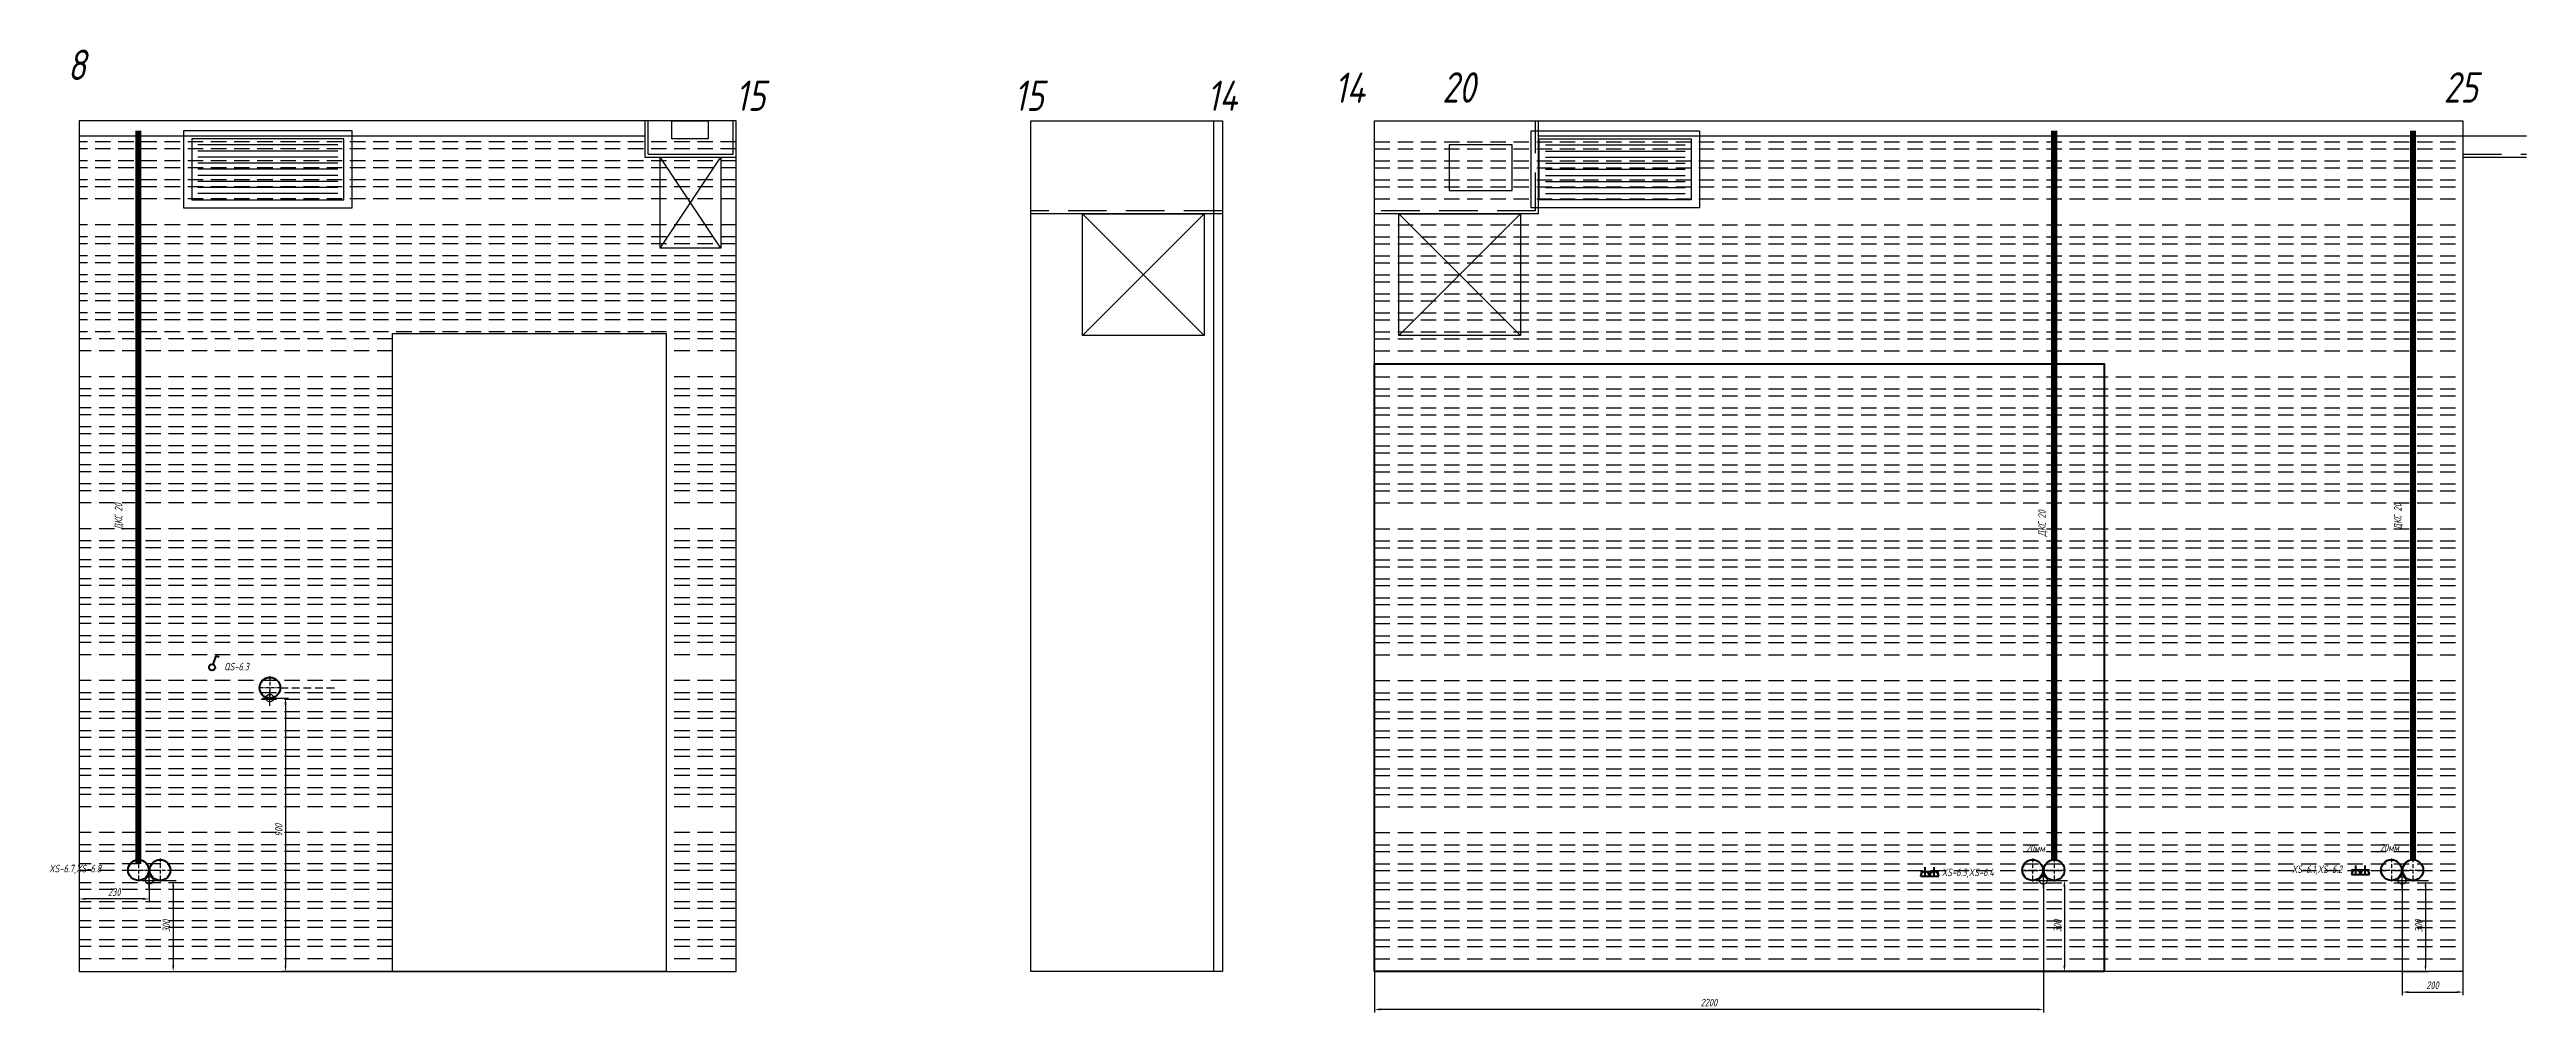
# Model space of a CAD drawing. Header units: millimetres. Extents: x -40374 to 56557, y -58468 to -14063.
# Drawn here: x 2055 to 10202, y -44534 to -41366 of the extents above; entities that cross this region are included whole.
import ezdxf
from ezdxf.enums import TextEntityAlignment as Align

# ---------------------------------------------------------------- set-up
doc = ezdxf.new("R2010")
doc.units = ezdxf.units.MM
doc.header["$PDMODE"] = 34
doc.header["$PDSIZE"] = 25
doc.linetypes.add('ACAD_ISO10W100', pattern=[18.5, 12, -3, 0.5, -3])
doc.linetypes.add('DASHED', pattern=[19.05, 12.7, -6.35])
for name, color, linetype in [('01 Черновое', 7, 'Continuous'), ('02 ОВиК', 7, 'Continuous'), ('02 ЭОМ и СС', 7, 'Continuous'), ('03 Потолок', 7, 'Continuous'), ('04 Лючки', 7, 'Continuous'), ('04 Мебель', 5, 'Continuous'), ('10 Перегородки', 7, 'Continuous'), ('11 Привязка размеры', 7, 'Continuous')]:
    doc.layers.add(name, color=color, linetype=linetype)
doc.layers.add('100 noprint', color=1, linetype='Continuous', plot=False)
doc.styles.get("Standard").update_dxf_attribs({"font": 'Ubuntu-R.ttf'})
doc.styles.add('ГОСТ-ISOCPEUR', font='isocpeui.ttf', dxfattribs={"width": 0.8})
doc.dimstyles.new('ISO-25', dxfattribs={"dimtxt": 2.5, "dimasz": 2.5, "dimexe": 1.25, "dimexo": 0.625, "dimtad": 1, "dimtxsty": 'Standard', "dimcen": 2.5, "dimadec": 0, "dimazin": 0, "dimtfac": 1, "dimtmove": 0, "dimatfit": 3, "dimfxl": 1, "dimarcsym": 0})

# ---------------------------------------------------------------- blocks, each defined once
blk = doc.blocks.new('АП 500х200')
at = {"color": 0, "lineweight": -2}
for p, q in [((-507, 207), (-47, 207)), ((-507, 187), (-47, 187)), ((-507, 167), (-47, 167)), ((-507, 147), (-47, 147)), ((-507, 127), (-47, 127)), ((-507, 107), (-47, 107)), ((-507, 87), (-47, 87)), ((-507, 67), (-47, 67)), ((-507, 47), (-47, 47))]:
    blk.add_line(p, q, dxfattribs=at)
for points in [[(-554, 0), (-554, 254), (0, 254), (0, 0)], [(-527, 27), (-527, 227), (-27, 227), (-27, 27)]]:
    blk.add_lwpolyline(points, close=True, dxfattribs=at)
blk = doc.blocks.new('кнопка 1')
at = {"color": 0, "lineweight": -2}
for p, q in [((0.35, 0.94), (1.39, 3.78)), ((1.39, 3.78), (2.34, 3.45))]:
    blk.add_line(p, q, dxfattribs=at)
blk.add_circle((0, 0), 1, dxfattribs=at)
blk = doc.blocks.new('розетка скрытая трехполюсная')
at = {"color": 0, "lineweight": -2}
for p, q in [((-1.5, 1.5), (1.5, 1.5)), ((-1.5, 0), (1.5, 0)), ((0, 0), (0, 3))]:
    blk.add_line(p, q, dxfattribs=at)
blk.add_arc((0, 0), 1.5, 0, 180, dxfattribs=at)
blk = doc.blocks.new('*D885')
at = {"layer": '11 Привязка размеры', "color": 0, "lineweight": -2}
for p, q in [((2152.8, -44099.7), (2152.8, -44170.5)), ((2382.8, -44099.7), (2382.8, -44170.5)), ((2362.8, -44160.5), (2172.8, -44160.5))]:
    blk.add_line(p, q, dxfattribs=at)
at = {"layer": '11 Привязка размеры', "color": 0}
for points in [[(2172.8, -44157.2), (2172.8, -44163.9), (2152.8, -44160.5)], [(2362.8, -44163.9), (2362.8, -44157.2), (2382.8, -44160.5)]]:
    blk.add_solid(points, dxfattribs=at)
at = {"layer": 'Defpoints', "color": 0}
for p in [(2152.8, -44099.7), (2382.8, -44099.7), (2152.8, -44160.5)]:
    blk.add_point(p, dxfattribs=at)
at = {"layer": '11 Привязка размеры', "color": 0, "insert": (2267.8, -44138), "char_height": 25, "attachment_point": 5, "style": 'ГОСТ-ISOCPEUR'}
blk.add_mtext('230', dxfattribs=at)
blk = doc.blocks.new('*D887')
at = {"layer": '11 Привязка размеры', "color": 0, "lineweight": -2}
for p, q in [((2779.8, -43499.7), (2840.9, -43499.7)), ((2830.9, -43519.7), (2830.9, -44379.7)), ((3182.8, -44399.7), (2820.9, -44399.7))]:
    blk.add_line(p, q, dxfattribs=at)
at = {"layer": '11 Привязка размеры', "color": 0}
for points in [[(2834.3, -43519.7), (2827.6, -43519.7), (2830.9, -43499.7)], [(2827.6, -44379.7), (2834.3, -44379.7), (2830.9, -44399.7)]]:
    blk.add_solid(points, dxfattribs=at)
at = {"layer": 'Defpoints', "color": 0}
for p in [(2779.8, -43499.7), (2830.9, -44399.7), (3182.8, -44399.7)]:
    blk.add_point(p, dxfattribs=at)
at = {"layer": '11 Привязка размеры', "color": 0, "insert": (2808.4, -43934.5), "char_height": 25, "attachment_point": 5, "rotation": 90, "style": 'ГОСТ-ISOCPEUR'}
blk.add_mtext('900', dxfattribs=at)
blk = doc.blocks.new('*D888')
at = {"layer": '11 Привязка размеры', "color": 0, "lineweight": -2}
for p, q in [((2382.8, -44099.7), (2471.6, -44099.7)), ((2461.6, -44119.7), (2461.6, -44379.7)), ((2383.4, -44399.7), (2471.6, -44399.7))]:
    blk.add_line(p, q, dxfattribs=at)
at = {"layer": '11 Привязка размеры', "color": 0}
for points in [[(2465, -44119.7), (2458.3, -44119.7), (2461.6, -44099.7)], [(2458.3, -44379.7), (2465, -44379.7), (2461.6, -44399.7)]]:
    blk.add_solid(points, dxfattribs=at)
at = {"layer": 'Defpoints', "color": 0}
for p in [(2382.8, -44099.7), (2383.4, -44399.7), (2461.6, -44399.7)]:
    blk.add_point(p, dxfattribs=at)
at = {"layer": '11 Привязка размеры', "color": 0, "insert": (2439.1, -44249.7), "char_height": 25, "attachment_point": 5, "rotation": 90, "style": 'ГОСТ-ISOCPEUR'}
blk.add_mtext('300', dxfattribs=at)
blk = doc.blocks.new('*D889')
at = {"layer": '11 Привязка размеры', "color": 0, "lineweight": -2}
for p, q in [((9792.8, -44099.7), (9879.7, -44099.7)), ((9869.7, -44119.7), (9869.7, -44379.7)), ((9792.8, -44399.7), (9879.7, -44399.7))]:
    blk.add_line(p, q, dxfattribs=at)
at = {"layer": '11 Привязка размеры', "color": 0}
for points in [[(9873.1, -44119.7), (9866.4, -44119.7), (9869.7, -44099.7)], [(9866.4, -44379.7), (9873.1, -44379.7), (9869.7, -44399.7)]]:
    blk.add_solid(points, dxfattribs=at)
at = {"layer": 'Defpoints', "color": 0}
for p in [(9792.8, -44099.7), (9792.8, -44399.7), (9869.7, -44399.7)]:
    blk.add_point(p, dxfattribs=at)
at = {"layer": '11 Привязка размеры', "color": 0, "insert": (9847.2, -44249.7), "char_height": 25, "attachment_point": 5, "rotation": 90, "style": 'ГОСТ-ISOCPEUR'}
blk.add_mtext('300', dxfattribs=at)
blk = doc.blocks.new('*D890')
at = {"layer": '11 Привязка размеры', "color": 0, "lineweight": -2}
for p, q in [((8612.8, -44099.7), (8691.9, -44099.7)), ((8681.9, -44119.7), (8681.9, -44379.7)), ((8612.8, -44399.7), (8691.9, -44399.7))]:
    blk.add_line(p, q, dxfattribs=at)
at = {"layer": '11 Привязка размеры', "color": 0}
for points in [[(8685.3, -44119.7), (8678.6, -44119.7), (8681.9, -44099.7)], [(8678.6, -44379.7), (8685.3, -44379.7), (8681.9, -44399.7)]]:
    blk.add_solid(points, dxfattribs=at)
at = {"layer": 'Defpoints', "color": 0}
for p in [(8612.8, -44099.7), (8612.8, -44399.7), (8681.9, -44399.7)]:
    blk.add_point(p, dxfattribs=at)
at = {"layer": '11 Привязка размеры', "color": 0, "insert": (8659.4, -44249.7), "char_height": 25, "attachment_point": 5, "rotation": 90, "style": 'ГОСТ-ISOCPEUR'}
blk.add_mtext('300', dxfattribs=at)
blk = doc.blocks.new('*D891')
at = {"layer": '11 Привязка размеры', "color": 0, "lineweight": -2}
for p, q in [((9792.8, -44099.7), (9792.8, -44477)), ((9992.8, -44399.7), (9992.8, -44477)), ((9812.8, -44467), (9972.8, -44467))]:
    blk.add_line(p, q, dxfattribs=at)
at = {"layer": '11 Привязка размеры', "color": 0}
for points in [[(9812.8, -44463.6), (9812.8, -44470.3), (9792.8, -44467)], [(9972.8, -44470.3), (9972.8, -44463.6), (9992.8, -44467)]]:
    blk.add_solid(points, dxfattribs=at)
at = {"layer": 'Defpoints', "color": 0}
for p in [(9792.8, -44099.7), (9992.8, -44399.7), (9992.8, -44467)]:
    blk.add_point(p, dxfattribs=at)
at = {"layer": '11 Привязка размеры', "color": 0, "insert": (9892.8, -44444.5), "char_height": 25, "attachment_point": 5, "style": 'ГОСТ-ISOCPEUR'}
blk.add_mtext('200', dxfattribs=at)
blk = doc.blocks.new('*D892')
at = {"layer": '11 Привязка размеры', "color": 0, "lineweight": -2}
for p, q in [((8612.8, -44099.7), (8612.8, -44534.1)), ((6412.8, -44399.7), (6412.8, -44534.1)), ((8592.8, -44524.1), (6432.8, -44524.1))]:
    blk.add_line(p, q, dxfattribs=at)
at = {"layer": '11 Привязка размеры', "color": 0}
for points in [[(6432.8, -44520.8), (6432.8, -44527.5), (6412.8, -44524.1)], [(8592.8, -44527.5), (8592.8, -44520.8), (8612.8, -44524.1)]]:
    blk.add_solid(points, dxfattribs=at)
at = {"layer": 'Defpoints', "color": 0}
for p in [(8612.8, -44099.7), (6412.8, -44399.7), (6412.8, -44524.1)]:
    blk.add_point(p, dxfattribs=at)
at = {"layer": '11 Привязка размеры', "color": 0, "insert": (7512.8, -44501.6), "char_height": 25, "attachment_point": 5, "style": 'ГОСТ-ISOCPEUR'}
blk.add_mtext('2200', dxfattribs=at)

msp = doc.modelspace()

# ---------------------------------------------------------------- linework, layer by layer
at = {"layer": '01 Черновое'}
for points in [[(4312.8, -44399.7), (4312.8, -41599.7), (2152.8, -41599.7), (2152.8, -44399.7)], [(5282.8, -44399.7), (5282.8, -41599.7), (5912.8, -41599.7), (5912.8, -44399.7)], [(6412.8, -44399.7), (6412.8, -41599.7), (9992.8, -41599.7), (9992.8, -44399.7)], [(4082.8, -42299.7), (4082.8, -44399.7), (3182.8, -44399.7), (3182.8, -42299.7)]]:
    msp.add_lwpolyline(points, close=True, dxfattribs=at)
at = {"layer": '02 ОВиК', "linetype": 'Continuous', "lineweight": -2, "flags": 128}
msp.add_lwpolyline([(4101.3, -41659.7), (4101.3, -41599.7), (4221.3, -41599.7), (4221.3, -41659.7)], close=True, dxfattribs=at)
msp.add_lwpolyline([(4101.3, -41659.7), (4101.3, -41599.7), (4221.3, -41599.7), (4221.3, -41659.7)], close=True, dxfattribs=at)
at = {"layer": '02 ОВиК', "color": 5, "flags": 128}
msp.add_lwpolyline([(6658.9, -41679.7), (6658.9, -41829.7), (6865.8, -41829.7), (6865.8, -41679.7)], close=True, dxfattribs=at)
msp.add_lwpolyline([(6658.9, -41679.7), (6658.9, -41829.7), (6865.8, -41829.7), (6865.8, -41679.7)], close=True, dxfattribs=at)
at = {"layer": '02 ЭОМ и СС', "color": 1, "flags": 128}
for points in [[(2347.3, -44045.7, 20, 20, 0), (2347.3, -41632.7, 20, 20, 0)], [(2347.3, -44045.7, 20, 20, 0), (2347.3, -41632.7, 20, 20, 0)], [(8648.3, -44031.7, 20, 20, 0), (8648.3, -41632.7, 20, 20, 0)], [(8648.3, -44031.7, 20, 20, 0), (8648.3, -41632.7, 20, 20, 0)], [(9828.3, -44031.7, 20, 20, 0), (9828.3, -41632.7, 20, 20, 0)], [(9828.3, -44031.7, 20, 20, 0), (9828.3, -41632.7, 20, 20, 0)]]:
    msp.add_lwpolyline(points, format="xyseb", dxfattribs=at)
at = {"layer": '02 ЭОМ и СС', "linetype": 'DASHED', "ltscale": 2, "flags": 128}
msp.add_lwpolyline([(2813.8, -43465.7), (2998.8, -43465.7)], dxfattribs=at)
at = {"layer": '02 ЭОМ и СС', "color": 3, "lineweight": 40}
msp.add_circle((2779.8, -43465.7), 34, dxfattribs=at)
at = {"layer": '02 ЭОМ и СС', "color": 1, "lineweight": 40}
for centre in [(2347.3, -44065.7), (2347.3, -44065.7), (2418.3, -44065.7), (2418.3, -44065.7), (8577.3, -44065.7), (8577.3, -44065.7), (8648.3, -44065.7), (8648.3, -44065.7), (9757.3, -44065.7), (9757.3, -44065.7), (9828.3, -44065.7), (9828.3, -44065.7)]:
    msp.add_circle(centre, 34, dxfattribs=at)
at = {"layer": '03 Потолок', "color": 1, "lineweight": -2}
for p, q in [((4013.8, -41719.2), (4013.8, -41599.7)), ((4023.3, -41709.7), (4023.3, -41599.7)), ((4303.3, -41709.7), (4303.3, -41599.7)), ((4312.8, -41719.2), (4312.8, -41599.7)), ((6952.3, -41906.2), (6952.3, -41599.7)), ((4023.3, -41709.7), (4303.3, -41709.7)), ((4013.8, -41719.2), (4312.8, -41719.2)), ((5912.8, -41906.2), (5282.8, -41906.2)), ((6952.3, -41906.2), (6412.8, -41906.2))]:
    msp.add_line(p, q, dxfattribs=at)
at = {"layer": '03 Потолок', "color": 1, "linetype": 'DASHED', "ltscale": 10}
for p, q in [((6942.8, -41896.7), (6942.8, -41599.7)), ((9992.8, -41709.7), (10201.7, -41709.7)), ((5912.8, -41896.7), (5282.8, -41896.7)), ((6942.8, -41896.7), (6412.8, -41896.7))]:
    msp.add_line(p, q, dxfattribs=at)
at = {"layer": '03 Потолок', "color": 1, "ltscale": 5}
for p, q in [((2152.8, -41649.7), (4013.8, -41649.7)), ((6952.3, -41649.7), (10201.7, -41649.7))]:
    msp.add_line(p, q, dxfattribs=at)
at = {"layer": '03 Потолок', "color": 1, "ltscale": 10}
msp.add_line((9992.8, -41719.2), (10201.7, -41719.2), dxfattribs=at)
at = {"layer": '04 Лючки', "color": 2, "lineweight": -2}
for p, q in [((4263.3, -42019.2), (4063.3, -41719.2)), ((4063.3, -42019.2), (4263.3, -41719.2)), ((5852.8, -42306.2), (5452.8, -41906.2)), ((5852.8, -41906.2), (5452.8, -42306.2)), ((6892.8, -41906.2), (6492.8, -42306.2)), ((6492.8, -41906.2), (6892.8, -42306.2))]:
    msp.add_line(p, q, dxfattribs=at)
for points in [[(4263.3, -41719.2), (4263.3, -42019.2), (4063.3, -42019.2), (4063.3, -41719.2)], [(5452.8, -41906.2), (5852.8, -41906.2), (5852.8, -42306.2), (5452.8, -42306.2)], [(6492.8, -42306.2), (6492.8, -41906.2), (6892.8, -41906.2), (6892.8, -42306.2)]]:
    msp.add_lwpolyline(points, close=True, dxfattribs=at)
at = {"layer": '04 Мебель', "lineweight": 40, "flags": 128}
msp.add_lwpolyline([(6412.8, -44399.7), (6412.8, -42399.7), (8812.8, -42399.7), (8812.8, -44399.7)], close=True, dxfattribs=at)
at = {"layer": '10 Перегородки', "color": 74, "linetype": 'Continuous', "ltscale": 10}
msp.add_line((5882.8, -41599.7), (5882.8, -44399.7), dxfattribs=at)
at = {"layer": '100 noprint', "linetype": 'DASHED', "ltscale": 4}
for p, q in [((4312.8, -41669.7), (2152.8, -41669.7)), ((4312.8, -41692.2), (2152.8, -41692.2)), ((6412.8, -41669.7), (9992.8, -41669.7)), ((6412.8, -41692.2), (9992.8, -41692.2)), ((4312.8, -41732.2), (2152.8, -41732.2)), ((4312.8, -41754.7), (2152.8, -41754.7)), ((6412.8, -41732.2), (9992.8, -41732.2)), ((6412.8, -41754.7), (9992.8, -41754.7)), ((4312.8, -41794.7), (2152.8, -41794.7)), ((4312.8, -41817.2), (2152.8, -41817.2)), ((4312.8, -41857.2), (2152.8, -41857.2)), ((6412.8, -41794.7), (9992.8, -41794.7)), ((6412.8, -41817.2), (9992.8, -41817.2)), ((6412.8, -41857.2), (9992.8, -41857.2)), ((4312.8, -41942.2), (2152.8, -41942.2)), ((6412.8, -41942.2), (9992.8, -41942.2)), ((4312.8, -41982.2), (2152.8, -41982.2)), ((4312.8, -42004.7), (2152.8, -42004.7)), ((6412.8, -41982.2), (9992.8, -41982.2)), ((6412.8, -42004.7), (9992.8, -42004.7)), ((4312.8, -42044.7), (2152.8, -42044.7)), ((4312.8, -42067.2), (2152.8, -42067.2)), ((4312.8, -42107.2), (2152.8, -42107.2)), ((6412.8, -42044.7), (9992.8, -42044.7)), ((6412.8, -42067.2), (9992.8, -42067.2)), ((6412.8, -42107.2), (9992.8, -42107.2)), ((4312.8, -42129.7), (2152.8, -42129.7)), ((4312.8, -42169.7), (2152.8, -42169.7)), ((4312.8, -42192.2), (2152.8, -42192.2)), ((6412.8, -42129.7), (9992.8, -42129.7)), ((6412.8, -42169.7), (9992.8, -42169.7)), ((6412.8, -42192.2), (9992.8, -42192.2)), ((4312.8, -42232.2), (2152.8, -42232.2)), ((4312.8, -42254.7), (2152.8, -42254.7)), ((6412.8, -42232.2), (9992.8, -42232.2)), ((6412.8, -42254.7), (9992.8, -42254.7)), ((4312.8, -42294.7), (2152.8, -42294.7)), ((3182.8, -42317.2), (2152.8, -42317.2)), ((3182.8, -42357.2), (2152.8, -42357.2)), ((4312.8, -42317.2), (4082.8, -42317.2)), ((4312.8, -42357.2), (4082.8, -42357.2)), ((6412.8, -42294.7), (9992.8, -42294.7)), ((6412.8, -42317.2), (9992.8, -42317.2)), ((6412.8, -42357.2), (9992.8, -42357.2)), ((3182.8, -42442.2), (2152.8, -42442.2)), ((4312.8, -42442.2), (4082.8, -42442.2)), ((6412.8, -42442.2), (9992.8, -42442.2)), ((3182.8, -42482.2), (2152.8, -42482.2)), ((3182.8, -42504.7), (2152.8, -42504.7)), ((4312.8, -42482.2), (4082.8, -42482.2)), ((4312.8, -42504.7), (4082.8, -42504.7)), ((6412.8, -42482.2), (9992.8, -42482.2)), ((6412.8, -42504.7), (9992.8, -42504.7)), ((3182.8, -42544.7), (2152.8, -42544.7)), ((3182.8, -42567.2), (2152.8, -42567.2)), ((3182.8, -42607.2), (2152.8, -42607.2)), ((4312.8, -42544.7), (4082.8, -42544.7)), ((4312.8, -42567.2), (4082.8, -42567.2)), ((4312.8, -42607.2), (4082.8, -42607.2)), ((6412.8, -42544.7), (9992.8, -42544.7)), ((6412.8, -42567.2), (9992.8, -42567.2)), ((6412.8, -42607.2), (9992.8, -42607.2)), ((3182.8, -42629.7), (2152.8, -42629.7)), ((3182.8, -42669.7), (2152.8, -42669.7)), ((4312.8, -42629.7), (4082.8, -42629.7)), ((4312.8, -42669.7), (4082.8, -42669.7)), ((6412.8, -42629.7), (9992.8, -42629.7)), ((6412.8, -42669.7), (9992.8, -42669.7)), ((3182.8, -42692.2), (2152.8, -42692.2)), ((3182.8, -42732.2), (2152.8, -42732.2)), ((3182.8, -42754.7), (2152.8, -42754.7)), ((4312.8, -42692.2), (4082.8, -42692.2)), ((4312.8, -42732.2), (4082.8, -42732.2)), ((4312.8, -42754.7), (4082.8, -42754.7)), ((6412.8, -42692.2), (9992.8, -42692.2)), ((6412.8, -42732.2), (9992.8, -42732.2)), ((6412.8, -42754.7), (9992.8, -42754.7)), ((3182.8, -42794.7), (2152.8, -42794.7)), ((3182.8, -42817.2), (2152.8, -42817.2)), ((4312.8, -42794.7), (4082.8, -42794.7)), ((4312.8, -42817.2), (4082.8, -42817.2)), ((6412.8, -42794.7), (9992.8, -42794.7)), ((6412.8, -42817.2), (9992.8, -42817.2)), ((3182.8, -42857.2), (2152.8, -42857.2)), ((4312.8, -42857.2), (4082.8, -42857.2)), ((6412.8, -42857.2), (9992.8, -42857.2)), ((3182.8, -42942.2), (2152.8, -42942.2)), ((3182.8, -42982.2), (2152.8, -42982.2)), ((3182.8, -43004.7), (2152.8, -43004.7)), ((4312.8, -42942.2), (4082.8, -42942.2)), ((4312.8, -42982.2), (4082.8, -42982.2)), ((4312.8, -43004.7), (4082.8, -43004.7)), ((6412.8, -42942.2), (9992.8, -42942.2)), ((6412.8, -42982.2), (9992.8, -42982.2)), ((6412.8, -43004.7), (9992.8, -43004.7)), ((3182.8, -43044.7), (2152.8, -43044.7)), ((3182.8, -43067.2), (2152.8, -43067.2)), ((4312.8, -43044.7), (4082.8, -43044.7)), ((4312.8, -43067.2), (4082.8, -43067.2)), ((6412.8, -43044.7), (9992.8, -43044.7)), ((6412.8, -43067.2), (9992.8, -43067.2)), ((3182.8, -43107.2), (2152.8, -43107.2)), ((3182.8, -43129.7), (2152.8, -43129.7)), ((3182.8, -43169.7), (2152.8, -43169.7)), ((4312.8, -43107.2), (4082.8, -43107.2)), ((4312.8, -43129.7), (4082.8, -43129.7)), ((4312.8, -43169.7), (4082.8, -43169.7)), ((6412.8, -43107.2), (9992.8, -43107.2)), ((6412.8, -43129.7), (9992.8, -43129.7)), ((6412.8, -43169.7), (9992.8, -43169.7)), ((3182.8, -43192.2), (2152.8, -43192.2)), ((3182.8, -43232.2), (2152.8, -43232.2)), ((3182.8, -43254.7), (2152.8, -43254.7)), ((4312.8, -43192.2), (4082.8, -43192.2)), ((4312.8, -43232.2), (4082.8, -43232.2)), ((4312.8, -43254.7), (4082.8, -43254.7)), ((6412.8, -43192.2), (9992.8, -43192.2)), ((6412.8, -43232.2), (9992.8, -43232.2)), ((6412.8, -43254.7), (9992.8, -43254.7)), ((3182.8, -43294.7), (2152.8, -43294.7)), ((3182.8, -43317.2), (2152.8, -43317.2)), ((4312.8, -43294.7), (4082.8, -43294.7)), ((4312.8, -43317.2), (4082.8, -43317.2)), ((6412.8, -43294.7), (9992.8, -43294.7)), ((6412.8, -43317.2), (9992.8, -43317.2)), ((3182.8, -43357.2), (2152.8, -43357.2)), ((4312.8, -43357.2), (4082.8, -43357.2)), ((6412.8, -43357.2), (9992.8, -43357.2)), ((3182.8, -43442.2), (2152.8, -43442.2)), ((3182.8, -43482.2), (2152.8, -43482.2)), ((4312.8, -43442.2), (4082.8, -43442.2)), ((4312.8, -43482.2), (4082.8, -43482.2)), ((6412.8, -43442.2), (9992.8, -43442.2)), ((6412.8, -43482.2), (9992.8, -43482.2)), ((3182.8, -43504.7), (2152.8, -43504.7)), ((3182.8, -43544.7), (2152.8, -43544.7)), ((3182.8, -43567.2), (2152.8, -43567.2)), ((4312.8, -43504.7), (4082.8, -43504.7)), ((4312.8, -43544.7), (4082.8, -43544.7)), ((4312.8, -43567.2), (4082.8, -43567.2)), ((6412.8, -43504.7), (9992.8, -43504.7)), ((6412.8, -43544.7), (9992.8, -43544.7)), ((6412.8, -43567.2), (9992.8, -43567.2)), ((3182.8, -43607.2), (2152.8, -43607.2)), ((3182.8, -43629.7), (2152.8, -43629.7)), ((4312.8, -43607.2), (4082.8, -43607.2)), ((4312.8, -43629.7), (4082.8, -43629.7)), ((6412.8, -43607.2), (9992.8, -43607.2)), ((6412.8, -43629.7), (9992.8, -43629.7)), ((3182.8, -43669.7), (2152.8, -43669.7)), ((3182.8, -43692.2), (2152.8, -43692.2)), ((3182.8, -43732.2), (2152.8, -43732.2)), ((4312.8, -43669.7), (4082.8, -43669.7)), ((4312.8, -43692.2), (4082.8, -43692.2)), ((4312.8, -43732.2), (4082.8, -43732.2)), ((6412.8, -43669.7), (9992.8, -43669.7)), ((6412.8, -43692.2), (9992.8, -43692.2)), ((6412.8, -43732.2), (9992.8, -43732.2)), ((3182.8, -43754.7), (2152.8, -43754.7)), ((3182.8, -43794.7), (2152.8, -43794.7)), ((3182.8, -43817.2), (2152.8, -43817.2)), ((4312.8, -43754.7), (4082.8, -43754.7)), ((4312.8, -43794.7), (4082.8, -43794.7)), ((4312.8, -43817.2), (4082.8, -43817.2)), ((6412.8, -43754.7), (9992.8, -43754.7)), ((6412.8, -43794.7), (9992.8, -43794.7)), ((6412.8, -43817.2), (9992.8, -43817.2)), ((3182.8, -43857.2), (2152.8, -43857.2)), ((4312.8, -43857.2), (4082.8, -43857.2)), ((6412.8, -43857.2), (9992.8, -43857.2)), ((3182.8, -43942.2), (2152.8, -43942.2)), ((3182.8, -43982.2), (2152.8, -43982.2)), ((4312.8, -43942.2), (4082.8, -43942.2)), ((4312.8, -43982.2), (4082.8, -43982.2)), ((6412.8, -43942.2), (9992.8, -43942.2)), ((6412.8, -43982.2), (9992.8, -43982.2)), ((3182.8, -44004.7), (2152.8, -44004.7)), ((3182.8, -44044.7), (2152.8, -44044.7)), ((3182.8, -44067.2), (2152.8, -44067.2)), ((4312.8, -44004.7), (4082.8, -44004.7)), ((4312.8, -44044.7), (4082.8, -44044.7)), ((4312.8, -44067.2), (4082.8, -44067.2)), ((6412.8, -44004.7), (9992.8, -44004.7)), ((6412.8, -44044.7), (9992.8, -44044.7)), ((6412.8, -44067.2), (9992.8, -44067.2)), ((3182.8, -44107.2), (2152.8, -44107.2)), ((3182.8, -44129.7), (2152.8, -44129.7)), ((4312.8, -44107.2), (4082.8, -44107.2)), ((4312.8, -44129.7), (4082.8, -44129.7)), ((6412.8, -44107.2), (9992.8, -44107.2)), ((6412.8, -44129.7), (9992.8, -44129.7)), ((3182.8, -44169.7), (2152.8, -44169.7)), ((3182.8, -44192.2), (2152.8, -44192.2)), ((3182.8, -44232.2), (2152.8, -44232.2)), ((4312.8, -44169.7), (4082.8, -44169.7)), ((4312.8, -44192.2), (4082.8, -44192.2)), ((4312.8, -44232.2), (4082.8, -44232.2)), ((6412.8, -44169.7), (9992.8, -44169.7)), ((6412.8, -44192.2), (9992.8, -44192.2)), ((6412.8, -44232.2), (9992.8, -44232.2)), ((3182.8, -44254.7), (2152.8, -44254.7)), ((3182.8, -44294.7), (2152.8, -44294.7)), ((3182.8, -44317.2), (2152.8, -44317.2)), ((4312.8, -44254.7), (4082.8, -44254.7)), ((4312.8, -44294.7), (4082.8, -44294.7)), ((4312.8, -44317.2), (4082.8, -44317.2)), ((6412.8, -44254.7), (9992.8, -44254.7)), ((6412.8, -44294.7), (9992.8, -44294.7)), ((6412.8, -44317.2), (9992.8, -44317.2)), ((3182.8, -44357.2), (2152.8, -44357.2)), ((4312.8, -44357.2), (4082.8, -44357.2)), ((6412.8, -44357.2), (9992.8, -44357.2))]:
    msp.add_line(p, q, dxfattribs=at)
at = {"layer": '100 noprint'}
msp.add_lwpolyline([(4082.8, -42299.7), (4082.8, -44399.7), (3182.8, -44399.7), (3182.8, -42299.7)], close=True, dxfattribs=at)
at = {"layer": '11 Привязка размеры', "linetype": 'ACAD_ISO10W100'}
for p, q in [((2813.8, -43465.7), (2745.8, -43465.7)), ((2779.8, -43427.8), (2779.8, -43503.6)), ((2313.3, -44065.7), (2452.3, -44065.7)), ((2313.3, -44065.7), (2452.3, -44065.7)), ((2347.3, -44027.8), (2347.3, -44103.6)), ((2347.3, -44027.8), (2347.3, -44103.6)), ((2418.3, -44027.8), (2418.3, -44103.6)), ((2418.3, -44027.8), (2418.3, -44103.6)), ((8543.3, -44065.7), (8682.3, -44065.7)), ((8543.3, -44065.7), (8682.3, -44065.7)), ((8577.3, -44027.8), (8577.3, -44103.6)), ((8577.3, -44027.8), (8577.3, -44103.6)), ((8648.3, -44027.8), (8648.3, -44103.6)), ((8648.3, -44027.8), (8648.3, -44103.6)), ((9723.3, -44065.7), (9862.3, -44065.7)), ((9723.3, -44065.7), (9862.3, -44065.7)), ((9757.3, -44027.8), (9757.3, -44103.6)), ((9757.3, -44027.8), (9757.3, -44103.6)), ((9828.3, -44027.8), (9828.3, -44103.6)), ((9828.3, -44027.8), (9828.3, -44103.6))]:
    msp.add_line(p, q, dxfattribs=at)
at = {"layer": '11 Привязка размеры', "lineweight": -2}
for p in [(2779.8, -43499.7), (2382.8, -44099.7), (2382.8, -44099.7), (8612.8, -44099.7), (8612.8, -44099.7), (9792.8, -44099.7), (9792.8, -44099.7)]:
    msp.add_point(p, dxfattribs=at)

# ---------------------------------------------------------------- block references
at = {"layer": '02 ОВиК', "color": 6, "xscale": -1}
msp.add_blockref('АП 500х200', (2495.8, -41886.7), dxfattribs=at)
msp.add_blockref('АП 500х200', (2495.8, -41886.7), dxfattribs=at)
at = {"layer": '02 ОВиК', "color": 6}
msp.add_blockref('АП 500х200', (7481.8, -41886.7), dxfattribs=at)
msp.add_blockref('АП 500х200', (7481.8, -41886.7), dxfattribs=at)
at = {"layer": '02 ЭОМ и СС', "color": 3, "lineweight": 40, "xscale": 10, "yscale": 10, "zscale": 10}
msp.add_blockref('кнопка 1', (2589.5, -43398.5), dxfattribs=at)
at = {"layer": '02 ЭОМ и СС', "color": 1, "lineweight": 40, "xscale": 10, "yscale": 10, "zscale": 10}
for p in [(8223.5, -44085.6), (8253.5, -44085.6), (9640.9, -44080.1), (9670.9, -44080.1)]:
    msp.add_blockref('розетка скрытая трехполюсная', p, dxfattribs=at)

# ---------------------------------------------------------------- texts
at = {"layer": '02 ЭОМ и СС', "linetype": 'Continuous', "style": 'ГОСТ-ISOCPEUR', "width": 0.8}
for s, p in [('QS-6.3', (2629.5, -43408.5)), ('XS-6.7,XS-6.8', (2053.4, -44073.1)), ('XS-6.3,XS-6.4', (8278.5, -44085.6))]:
    msp.add_text(s, height=25, dxfattribs=at).set_placement(p)
msp.add_text('XS-6.1,XS-6.2', height=25, dxfattribs=at).set_placement((9596, -44075.2), align=Align.RIGHT)
at = {"layer": '02 ЭОМ и СС', "color": 1, "char_height": 25, "width": 270.313, "attachment_point": 7, "rotation": 90, "style": 'ГОСТ-ISOCPEUR'}
for insert in [(2299.3, -42944.9), (8625.8, -42968), (9795.9, -42944.9)]:
    msp.add_mtext('{ДКС 20}', dxfattribs=dict(at, insert=insert))
at = {"layer": '100 noprint', "style": 'ГОСТ-ISOCPEUR', "width": 0.8}
for s, p in [('8', (2144.9, -41415.7)), ('15', (4360.6, -41517.5)), ('15', (5276.3, -41517.5)), ('14', (5911.9, -41517.5)), ('14', (6331.1, -41491.1)), ('20', (6690.2, -41490.3)), ('25', (9985.9, -41490.3))]:
    msp.add_text(s, height=100, dxfattribs=at).set_placement(p, align=Align.MIDDLE)
at = {"layer": '11 Привязка размеры', "style": 'ГОСТ-ISOCPEUR', "width": 0.8}
for p in [(8617.5, -44006.8), (9782.4, -44004.2)]:
    msp.add_text('20мм', height=25, dxfattribs=at).set_placement(p, align=Align.RIGHT)

# ---------------------------------------------------------------- dimensions: what is measured, and where the dimension line sits
at = {"layer": '11 Привязка размеры'}
dim = msp.add_linear_dim(base=(2830.9, -44399.7), p1=(2779.8, -43499.7), p2=(3182.8, -44399.7), angle=90, dimstyle='ISO-25', override={"dimtxt": 25, "dimasz": 20, "dimexe": 10, "dimexo": 0, "dimgap": 10, "dimdec": 0, "dimtxsty": 'ГОСТ-ISOCPEUR'}, dxfattribs=at)
dim.commit()
dim.dimension.update_dxf_attribs({"geometry": '*D887', "text_midpoint": (2830.9, -43934.5), "dimtype": 160})
for base, p1, p2, picture, middle in [((2152.8, -44160.5), (2382.8, -44099.7), (2152.8, -44099.7), '*D885', (2267.8, -44138)), ((6412.8, -44524.1), (8612.8, -44099.7), (6412.8, -44399.7), '*D892', (7512.8, -44501.6)), ((9992.8, -44467), (9792.8, -44099.7), (9992.8, -44399.7), '*D891', (9892.8, -44444.5))]:
    dim = msp.add_linear_dim(base=base, p1=p1, p2=p2, dimstyle='ISO-25', override={"dimtxt": 25, "dimasz": 20, "dimexe": 10, "dimexo": 0, "dimgap": 10, "dimdec": 0, "dimtxsty": 'ГОСТ-ISOCPEUR'}, dxfattribs=at)
    dim.commit()
    dim.dimension.update_dxf_attribs({"geometry": picture, "text_midpoint": middle})
for base, p1, p2, picture, middle in [((2461.6, -44399.7), (2382.8, -44099.7), (2383.4, -44399.7), '*D888', (2439.1, -44249.7)), ((8681.9, -44399.7), (8612.8, -44099.7), (8612.8, -44399.7), '*D890', (8659.4, -44249.7)), ((9869.7, -44399.7), (9792.8, -44099.7), (9792.8, -44399.7), '*D889', (9847.2, -44249.7))]:
    dim = msp.add_linear_dim(base=base, p1=p1, p2=p2, angle=90, dimstyle='ISO-25', override={"dimtxt": 25, "dimasz": 20, "dimexe": 10, "dimexo": 0, "dimgap": 10, "dimdec": 0, "dimtxsty": 'ГОСТ-ISOCPEUR'}, dxfattribs=at)
    dim.commit()
    dim.dimension.update_dxf_attribs({"geometry": picture, "text_midpoint": middle})

doc.saveas('drawing.dxf')
